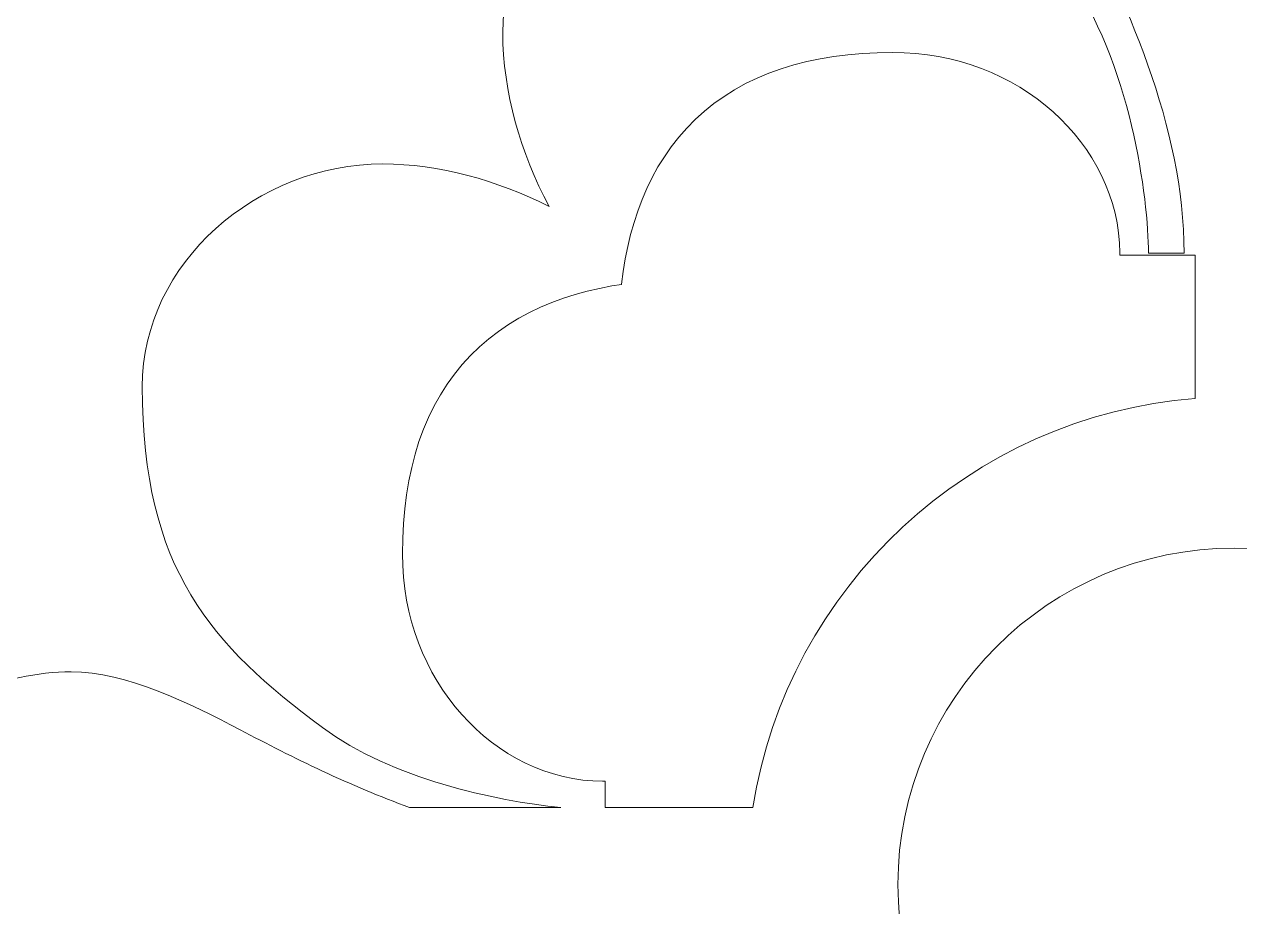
# Model space of a CAD drawing. Header units: centimetres. Extents: x -8.7 to 2, y -6.7 to 8.4.
# Drawn here: x -8.05 to -7.383, y -4.366 to -3.882 of the extents above; entities that cross this region are included whole.
import ezdxf

# ---------------------------------------------------------------- set-up
doc = ezdxf.new("R2010")
doc.units = ezdxf.units.CM
doc.header["$MEASUREMENT"] = 0
doc.layers.add('layer 1', color=7, linetype='Continuous')

msp = doc.modelspace()

# ---------------------------------------------------------------- linework, layer by layer
at = {"layer": 'layer 1', "color": 177, "lineweight": 9}
for points, knots in [([(-8.7169, -6.70279), (-8.7169, -6.70279), (-8.7169, -5.65469), (-8.7169, -5.65469), (-8.7169, -5.65469), (-8.7169, -5.65469), (-8.7169, -5.56045), (-8.7169, -5.56045), (-8.7169, -5.56045), (-8.7169, -5.56045), (-8.7169, -5.22248), (-8.7169, -5.22248), (-8.7169, -5.22248), (-8.7169, -5.22248), (-8.7169, -5.05978), (-8.7169, -5.05978), (-8.7169, -5.05978), (-8.7169, -5.05978), (-8.7169, -3.57526), (-8.7169, -3.57526), (-8.7169, -3.57526), (-8.7169, -3.57526), (-8.7169, -3.48102), (-8.7169, -3.48102), (-8.7169, -3.48102), (-8.7169, -3.48102), (-8.7169, -3.14306), (-8.7169, -3.14306), (-8.7169, -3.14306), (-8.7169, -3.14306), (-8.7169, -2.98035), (-8.7169, -2.98035), (-8.7169, -2.98035), (-8.7169, -2.98035), (-8.7169, -1.49584), (-8.7169, -1.49584), (-8.7169, -1.49584), (-8.7169, -1.49584), (-8.7169, -1.4016), (-8.7169, -1.4016), (-8.7169, -1.4016), (-8.7169, -1.4016), (-8.7169, -1.06363), (-8.7169, -1.06363), (-8.7169, -1.06363), (-8.7169, -1.06363), (-8.7169, -0.90093), (-8.7169, -0.90093), (-8.7169, -0.90093), (-8.7169, -0.90093), (-8.7169, 0.58359), (-8.7169, 0.58359), (-8.7169, 0.58359), (-8.7169, 0.58359), (-8.7169, 0.67783), (-8.7169, 0.67783), (-8.7169, 0.67783), (-8.7169, 0.67783), (-8.7169, 1.01579), (-8.7169, 1.01579), (-8.7169, 1.01579), (-8.7169, 1.01579), (-8.7169, 1.1785), (-8.7169, 1.1785), (-8.7169, 1.1785), (-8.7169, 1.1785), (-8.7169, 2.66301), (-8.7169, 2.66301), (-8.7169, 2.66301), (-8.7169, 2.66301), (-8.7169, 2.75725), (-8.7169, 2.75725), (-8.7169, 2.75725), (-8.7169, 2.75725), (-8.7169, 3.09522), (-8.7169, 3.09522), (-8.7169, 3.09522), (-8.7169, 3.09522), (-8.7169, 3.25792), (-8.7169, 3.25792), (-8.7169, 3.25792), (-8.7169, 3.25792), (-8.7169, 4.74243), (-8.7169, 4.74243), (-8.7169, 4.74243), (-8.7169, 4.74243), (-8.7169, 4.83668), (-8.7169, 4.83668), (-8.7169, 4.83668), (-8.7169, 4.83668), (-8.7169, 5.17464), (-8.7169, 5.17464), (-8.7169, 5.17464), (-8.7169, 5.17464), (-8.7169, 5.33735), (-8.7169, 5.33735), (-8.7169, 5.33735), (-8.7169, 5.33735), (-8.7169, 6.82186), (-8.7169, 6.82186), (-8.7169, 6.82186), (-8.7169, 6.82186), (-8.7169, 6.9161), (-8.7169, 6.9161), (-8.7169, 6.9161), (-8.7169, 6.9161), (-8.7169, 7.25407), (-8.7169, 7.25407), (-8.7169, 7.25407), (-8.7169, 7.25407), (-8.7169, 7.41677), (-8.7169, 7.41677), (-8.7169, 7.41677), (-8.7169, 7.41677), (-8.7169, 8.37754), (-8.7169, 8.37754), (-8.7169, 8.37754), (-8.7169, 8.37754), (-7.98536, 8.37754), (-7.98536, 8.37754), (-7.98536, 8.37754), (-7.98536, 8.37754), (-7.82032, 8.37754), (-7.82032, 8.37754), (-7.82032, 8.37754), (-7.82032, 8.37754), (-7.40775, 8.37754), (-7.40775, 8.37754), (-7.40775, 8.37754), (-7.40775, 8.37754), (-7.33799, 8.37754), (-7.33799, 8.37754), (-7.33799, 8.37754), (-7.33799, 8.37754), (-6.94873, 8.37754), (-6.94873, 8.37754), (-6.94873, 8.37754), (-6.94873, 8.37754), (-6.78737, 8.37754), (-6.78737, 8.37754), (-6.78737, 8.37754), (-6.78737, 8.37754), (-5.77977, 8.37754), (-5.77977, 8.37754), (-5.77977, 8.37754), (-5.77977, 8.37754), (-5.61473, 8.37754), (-5.61473, 8.37754), (-5.61473, 8.37754), (-5.61473, 8.37754), (-5.20216, 8.37754), (-5.20216, 8.37754), (-5.20216, 8.37754), (-5.20216, 8.37754), (-5.1324, 8.37754), (-5.1324, 8.37754), (-5.1324, 8.37754), (-5.1324, 8.37754), (-4.74314, 8.37754), (-4.74314, 8.37754), (-4.74314, 8.37754), (-4.74314, 8.37754), (-4.58178, 8.37754), (-4.58178, 8.37754), (-4.58178, 8.37754), (-4.58178, 8.37754), (-3.85015, 8.37754), (-3.85015, 8.37754), (-3.85015, 8.37754), (-3.85015, 8.37754), (-3.85015, 7.36066), (-3.85015, 7.36066), (-3.85015, 7.36066), (-3.85015, 7.36066), (-3.85015, 7.26641), (-3.85015, 7.26641), (-3.85015, 7.26641), (-3.85015, 7.26641), (-3.85015, 6.9286), (-3.85015, 6.9286), (-3.85015, 6.9286), (-3.85015, 6.9286), (-3.85015, 6.77755), (-3.85015, 6.77755), (-3.85015, 6.77755), (-3.85015, 6.77755), (-3.85015, 5.24221), (-3.85015, 5.24221), (-3.85015, 5.24221), (-3.85015, 5.24221), (-3.85015, 5.14795), (-3.85015, 5.14795), (-3.85015, 5.14795), (-3.85015, 5.14795), (-3.85015, 4.81014), (-3.85015, 4.81014), (-3.85015, 4.81014), (-3.85015, 4.81014), (-3.85015, 4.65909), (-3.85015, 4.65909), (-3.85015, 4.65909), (-3.85015, 4.65909), (-3.85015, 3.17448), (-3.85015, 3.17448), (-3.85015, 3.17448), (-3.85015, 3.17448), (-3.85015, 3.08022), (-3.85015, 3.08022), (-3.85015, 3.08022), (-3.85015, 3.08022), (-3.85015, 2.74242), (-3.85015, 2.74242), (-3.85015, 2.74242), (-3.85015, 2.74242), (-3.85015, 2.59137), (-3.85015, 2.59137), (-3.85015, 2.59137), (-3.85015, 2.59137), (-3.85015, 1.10676), (-3.85015, 1.10676), (-3.85015, 1.10676), (-3.85015, 1.10676), (-3.85015, 1.0125), (-3.85015, 1.0125), (-3.85015, 1.0125), (-3.85015, 1.0125), (-3.85015, 0.6747), (-3.85015, 0.6747), (-3.85015, 0.6747), (-3.85015, 0.6747), (-3.85015, 0.52364), (-3.85015, 0.52364), (-3.85015, 0.52364), (-3.85015, 0.52364), (-3.85015, -0.96097), (-3.85015, -0.96097), (-3.85015, -0.96097), (-3.85015, -0.96097), (-3.85015, -1.05523), (-3.85015, -1.05523), (-3.85015, -1.05523), (-3.85015, -1.05523), (-3.85015, -1.39303), (-3.85015, -1.39303), (-3.85015, -1.39303), (-3.85015, -1.39303), (-3.85015, -1.54408), (-3.85015, -1.54408), (-3.85015, -1.54408), (-3.85015, -1.54408), (-3.85015, -3.02869), (-3.85015, -3.02869), (-3.85015, -3.02869), (-3.85015, -3.02869), (-3.85015, -3.12295), (-3.85015, -3.12295), (-3.85015, -3.12295), (-3.85015, -3.12295), (-3.85015, -3.46075), (-3.85015, -3.46075), (-3.85015, -3.46075), (-3.85015, -3.46075), (-3.85015, -3.61181), (-3.85015, -3.61181), (-3.85015, -3.61181), (-3.85015, -3.61181), (-3.85015, -5.09642), (-3.85015, -5.09642), (-3.85015, -5.09642), (-3.85015, -5.09642), (-3.85015, -5.19068), (-3.85015, -5.19068), (-3.85015, -5.19068), (-3.85015, -5.19068), (-3.85015, -5.52848), (-3.85015, -5.52848), (-3.85015, -5.52848), (-3.85015, -5.52848), (-3.85015, -5.67953), (-3.85015, -5.67953), (-3.85015, -5.67953), (-3.85015, -5.67953), (-3.85015, -6.70279), (-3.85015, -6.70279), (-3.85015, -6.70279), (-3.85015, -6.70279), (-4.58169, -6.70279), (-4.58169, -6.70279), (-4.58169, -6.70279), (-4.58169, -6.70279), (-4.7476, -6.70279), (-4.7476, -6.70279), (-4.7476, -6.70279), (-4.7476, -6.70279), (-5.1324, -6.70279), (-5.1324, -6.70279), (-5.1324, -6.70279), (-5.1324, -6.70279), (-5.20216, -6.70279), (-5.20216, -6.70279), (-5.20216, -6.70279), (-5.20216, -6.70279), (-5.61759, -6.70279), (-5.61759, -6.70279), (-5.61759, -6.70279), (-5.61759, -6.70279), (-5.77971, -6.70279), (-5.77971, -6.70279), (-5.77971, -6.70279), (-5.77971, -6.70279), (-6.78728, -6.70279), (-6.78728, -6.70279), (-6.78728, -6.70279), (-6.78728, -6.70279), (-6.95319, -6.70279), (-6.95319, -6.70279), (-6.95319, -6.70279), (-6.95319, -6.70279), (-7.33799, -6.70279), (-7.33799, -6.70279), (-7.33799, -6.70279), (-7.33799, -6.70279), (-7.40775, -6.70279), (-7.40775, -6.70279), (-7.40775, -6.70279), (-7.40775, -6.70279), (-7.82318, -6.70279), (-7.82318, -6.70279), (-7.82318, -6.70279), (-7.82318, -6.70279), (-7.9853, -6.70279), (-7.9853, -6.70279), (-7.9853, -6.70279), (-7.9853, -6.70279), (-8.7169, -6.70279), (-8.7169, -6.70279)], [0, 0, 0, 0, 0.011765, 0.011765, 0.011765, 0.011765, 0.023529, 0.023529, 0.023529, 0.023529, 0.035294, 0.035294, 0.035294, 0.035294, 0.047059, 0.047059, 0.047059, 0.047059, 0.058824, 0.058824, 0.058824, 0.058824, 0.070588, 0.070588, 0.070588, 0.070588, 0.082353, 0.082353, 0.082353, 0.082353, 0.094118, 0.094118, 0.094118, 0.094118, 0.105882, 0.105882, 0.105882, 0.105882, 0.117647, 0.117647, 0.117647, 0.117647, 0.129412, 0.129412, 0.129412, 0.129412, 0.141176, 0.141176, 0.141176, 0.141176, 0.152941, 0.152941, 0.152941, 0.152941, 0.164706, 0.164706, 0.164706, 0.164706, 0.176471, 0.176471, 0.176471, 0.176471, 0.188235, 0.188235, 0.188235, 0.188235, 0.2, 0.2, 0.2, 0.2, 0.211765, 0.211765, 0.211765, 0.211765, 0.223529, 0.223529, 0.223529, 0.223529, 0.235294, 0.235294, 0.235294, 0.235294, 0.247059, 0.247059, 0.247059, 0.247059, 0.258824, 0.258824, 0.258824, 0.258824, 0.270588, 0.270588, 0.270588, 0.270588, 0.282353, 0.282353, 0.282353, 0.282353, 0.294118, 0.294118, 0.294118, 0.294118, 0.305882, 0.305882, 0.305882, 0.305882, 0.317647, 0.317647, 0.317647, 0.317647, 0.329412, 0.329412, 0.329412, 0.329412, 0.341176, 0.341176, 0.341176, 0.341176, 0.352941, 0.352941, 0.352941, 0.352941, 0.364706, 0.364706, 0.364706, 0.364706, 0.376471, 0.376471, 0.376471, 0.376471, 0.388235, 0.388235, 0.388235, 0.388235, 0.4, 0.4, 0.4, 0.4, 0.411765, 0.411765, 0.411765, 0.411765, 0.423529, 0.423529, 0.423529, 0.423529, 0.435294, 0.435294, 0.435294, 0.435294, 0.447059, 0.447059, 0.447059, 0.447059, 0.458824, 0.458824, 0.458824, 0.458824, 0.470588, 0.470588, 0.470588, 0.470588, 0.482353, 0.482353, 0.482353, 0.482353, 0.494118, 0.494118, 0.494118, 0.494118, 0.505882, 0.505882, 0.505882, 0.505882, 0.517647, 0.517647, 0.517647, 0.517647, 0.529412, 0.529412, 0.529412, 0.529412, 0.541176, 0.541176, 0.541176, 0.541176, 0.552941, 0.552941, 0.552941, 0.552941, 0.564706, 0.564706, 0.564706, 0.564706, 0.576471, 0.576471, 0.576471, 0.576471, 0.588235, 0.588235, 0.588235, 0.588235, 0.6, 0.6, 0.6, 0.6, 0.611765, 0.611765, 0.611765, 0.611765, 0.623529, 0.623529, 0.623529, 0.623529, 0.635294, 0.635294, 0.635294, 0.635294, 0.647059, 0.647059, 0.647059, 0.647059, 0.658824, 0.658824, 0.658824, 0.658824, 0.670588, 0.670588, 0.670588, 0.670588, 0.682353, 0.682353, 0.682353, 0.682353, 0.694118, 0.694118, 0.694118, 0.694118, 0.705882, 0.705882, 0.705882, 0.705882, 0.717647, 0.717647, 0.717647, 0.717647, 0.729412, 0.729412, 0.729412, 0.729412, 0.741176, 0.741176, 0.741176, 0.741176, 0.752941, 0.752941, 0.752941, 0.752941, 0.764706, 0.764706, 0.764706, 0.764706, 0.776471, 0.776471, 0.776471, 0.776471, 0.788235, 0.788235, 0.788235, 0.788235, 0.8, 0.8, 0.8, 0.8, 0.811765, 0.811765, 0.811765, 0.811765, 0.823529, 0.823529, 0.823529, 0.823529, 0.835294, 0.835294, 0.835294, 0.835294, 0.847059, 0.847059, 0.847059, 0.847059, 0.858824, 0.858824, 0.858824, 0.858824, 0.870588, 0.870588, 0.870588, 0.870588, 0.882353, 0.882353, 0.882353, 0.882353, 0.894118, 0.894118, 0.894118, 0.894118, 0.905882, 0.905882, 0.905882, 0.905882, 0.917647, 0.917647, 0.917647, 0.917647, 0.929412, 0.929412, 0.929412, 0.929412, 0.941176, 0.941176, 0.941176, 0.941176, 0.952941, 0.952941, 0.952941, 0.952941, 0.964706, 0.964706, 0.964706, 0.964706, 0.976471, 0.976471, 0.976471, 0.976471, 1, 1, 1, 1]), ([(-8.4345, -4.79107), (-8.30543, -4.80709), (-8.20348, -4.94496), (-8.1967, -5.1157), (-8.1967, -5.1157), (-8.01747, -5.11778), (-7.8714, -5.22461), (-7.85858, -5.35967), (-7.85858, -5.35967), (-7.85858, -5.35967), (-7.67648, -5.30425), (-7.67648, -5.30425), (-7.67648, -5.30425), (-7.67648, -5.30425), (-7.47203, -5.36647), (-7.47203, -5.36647), (-7.47203, -5.36647), (-7.47203, -5.36647), (-7.42075, -5.19102), (-7.42075, -5.19102), (-7.42075, -5.19102), (-7.43502, -5.16224), (-7.44952, -5.1348), (-7.46145, -5.11283), (-7.46145, -5.11283), (-7.48589, -5.06888), (-7.50298, -5.02857), (-7.50298, -4.99192), (-7.50298, -4.99192), (-7.50298, -4.96138), (-7.48589, -4.92717), (-7.47122, -4.89908), (-7.47122, -4.89908), (-7.44009, -4.84044), (-7.409, -4.77244), (-7.40775, -4.70423), (-7.40775, -4.70423), (-7.40775, -4.70423), (-7.40775, -4.69997), (-7.40775, -4.69997), (-7.40775, -4.69997), (-7.40775, -4.69997), (-7.42724, -4.69997), (-7.42724, -4.69997), (-7.42724, -4.69997), (-7.42724, -4.72929), (-7.43702, -4.80626), (-7.47245, -4.85388), (-7.47245, -4.85388), (-7.51764, -4.91497), (-7.55916, -4.95282), (-7.65934, -4.95282), (-7.65934, -4.95282), (-7.72775, -4.95282), (-7.78148, -4.88932), (-7.78148, -4.8209), (-7.78148, -4.8209), (-7.78148, -4.78994), (-7.77247, -4.75799), (-7.7582, -4.72967), (-7.7582, -4.72967), (-7.78749, -4.74515), (-7.82102, -4.75504), (-7.85345, -4.75504), (-7.85345, -4.75504), (-7.92187, -4.75504), (-7.98537, -4.7013), (-7.98537, -4.6329), (-7.98537, -4.6329), (-7.98537, -4.53271), (-7.94752, -4.4912), (-7.88643, -4.446), (-7.88643, -4.446), (-7.83881, -4.41058), (-7.76184, -4.4008), (-7.73252, -4.4008), (-7.73252, -4.4008), (-7.73252, -4.4008), (-7.73252, -4.38126), (-7.73252, -4.38126), (-7.73252, -4.38126), (-7.80216, -4.38126), (-7.87177, -4.41302), (-7.93162, -4.44479), (-7.93162, -4.44479), (-7.95972, -4.45945), (-7.99393, -4.47654), (-8.02447, -4.47654), (-8.02447, -4.47654), (-8.06112, -4.47654), (-8.10143, -4.45945), (-8.14538, -4.435), (-8.14538, -4.435), (-8.18814, -4.4118), (-8.25167, -4.3788), (-8.30541, -4.35684), (-8.30541, -4.35684), (-8.25167, -4.33484), (-8.18814, -4.30186), (-8.14538, -4.27865), (-8.14538, -4.27865), (-8.10143, -4.25421), (-8.06112, -4.23712), (-8.02447, -4.23712), (-8.02447, -4.23712), (-7.99393, -4.23712), (-7.95972, -4.25421), (-7.93162, -4.26888), (-7.93162, -4.26888), (-7.90258, -4.2843), (-7.87122, -4.29972), (-7.83869, -4.3115), (-7.83869, -4.3115), (-7.83869, -4.3115), (-7.7558, -4.3115), (-7.7558, -4.3115), (-7.7558, -4.3115), (-7.79206, -4.30779), (-7.84854, -4.29584), (-7.88643, -4.26765), (-7.88643, -4.26765), (-7.94752, -4.22246), (-7.98537, -4.18094), (-7.98537, -4.08076), (-7.98537, -4.08076), (-7.98537, -4.01235), (-7.92187, -3.95862), (-7.85345, -3.95862), (-7.85345, -3.95862), (-7.82249, -3.95862), (-7.79053, -3.96762), (-7.76222, -3.9819), (-7.76222, -3.9819), (-7.7777, -3.95261), (-7.78759, -3.91908), (-7.78759, -3.88665), (-7.78759, -3.88665), (-7.78759, -3.81823), (-7.73385, -3.75473), (-7.66545, -3.75473), (-7.66545, -3.75473), (-7.56526, -3.75473), (-7.52375, -3.79258), (-7.47855, -3.85367), (-7.47855, -3.85367), (-7.44313, -3.90129), (-7.43335, -3.97826), (-7.43335, -4.00758), (-7.43335, -4.00758), (-7.43335, -4.00758), (-7.41381, -4.00758), (-7.41381, -4.00758), (-7.41381, -4.00758), (-7.41381, -3.93794), (-7.44557, -3.86833), (-7.47734, -3.80847), (-7.47734, -3.80847), (-7.492, -3.78038), (-7.50909, -3.74617), (-7.50909, -3.71563), (-7.50909, -3.71563), (-7.50909, -3.67898), (-7.492, -3.63867), (-7.46755, -3.59471), (-7.46755, -3.59471), (-7.45372, -3.56923), (-7.43641, -3.53636), (-7.42003, -3.50258), (-7.42003, -3.50258), (-7.42003, -3.50258), (-7.47203, -3.32464), (-7.47203, -3.32464), (-7.47203, -3.32464), (-7.47203, -3.32464), (-7.67648, -3.38685), (-7.67648, -3.38685), (-7.67648, -3.38685), (-7.67648, -3.38685), (-7.86009, -3.33098), (-7.86009, -3.33098), (-7.86009, -3.33098), (-7.8797, -3.45709), (-8.01586, -3.55589), (-8.18386, -3.56257), (-8.18386, -3.56257), (-8.18596, -3.74473), (-8.2963, -3.89265), (-8.4345, -3.9012), (-8.4345, -3.9012), (-8.4345, -3.9012), (-8.4345, -4.79107), (-8.4345, -4.79107)], [0, 0, 0, 0, 0.020408, 0.020408, 0.020408, 0.020408, 0.040816, 0.040816, 0.040816, 0.040816, 0.061224, 0.061224, 0.061224, 0.061224, 0.081633, 0.081633, 0.081633, 0.081633, 0.102041, 0.102041, 0.102041, 0.102041, 0.122449, 0.122449, 0.122449, 0.122449, 0.142857, 0.142857, 0.142857, 0.142857, 0.163265, 0.163265, 0.163265, 0.163265, 0.183673, 0.183673, 0.183673, 0.183673, 0.204082, 0.204082, 0.204082, 0.204082, 0.22449, 0.22449, 0.22449, 0.22449, 0.244898, 0.244898, 0.244898, 0.244898, 0.265306, 0.265306, 0.265306, 0.265306, 0.285714, 0.285714, 0.285714, 0.285714, 0.306122, 0.306122, 0.306122, 0.306122, 0.326531, 0.326531, 0.326531, 0.326531, 0.346939, 0.346939, 0.346939, 0.346939, 0.367347, 0.367347, 0.367347, 0.367347, 0.387755, 0.387755, 0.387755, 0.387755, 0.408163, 0.408163, 0.408163, 0.408163, 0.428571, 0.428571, 0.428571, 0.428571, 0.44898, 0.44898, 0.44898, 0.44898, 0.469388, 0.469388, 0.469388, 0.469388, 0.489796, 0.489796, 0.489796, 0.489796, 0.510204, 0.510204, 0.510204, 0.510204, 0.530612, 0.530612, 0.530612, 0.530612, 0.55102, 0.55102, 0.55102, 0.55102, 0.571429, 0.571429, 0.571429, 0.571429, 0.591837, 0.591837, 0.591837, 0.591837, 0.612245, 0.612245, 0.612245, 0.612245, 0.632653, 0.632653, 0.632653, 0.632653, 0.653061, 0.653061, 0.653061, 0.653061, 0.673469, 0.673469, 0.673469, 0.673469, 0.693878, 0.693878, 0.693878, 0.693878, 0.714286, 0.714286, 0.714286, 0.714286, 0.734694, 0.734694, 0.734694, 0.734694, 0.755102, 0.755102, 0.755102, 0.755102, 0.77551, 0.77551, 0.77551, 0.77551, 0.795918, 0.795918, 0.795918, 0.795918, 0.816327, 0.816327, 0.816327, 0.816327, 0.836735, 0.836735, 0.836735, 0.836735, 0.857143, 0.857143, 0.857143, 0.857143, 0.877551, 0.877551, 0.877551, 0.877551, 0.897959, 0.897959, 0.897959, 0.897959, 0.918367, 0.918367, 0.918367, 0.918367, 0.938776, 0.938776, 0.938776, 0.938776, 0.959184, 0.959184, 0.959184, 0.959184, 1, 1, 1, 1]), ([(-7.73145, -4.3115), (-7.73145, -4.3115), (-7.65042, -4.3115), (-7.65042, -4.3115), (-7.65042, -4.3115), (-7.63124, -4.19081), (-7.53131, -4.09699), (-7.40775, -4.08719), (-7.40775, -4.08719), (-7.40775, -4.08719), (-7.40775, -4.00864), (-7.40775, -4.00864), (-7.40775, -4.00864), (-7.40775, -4.00864), (-7.44909, -4.00864), (-7.44909, -4.00864), (-7.44909, -4.00864), (-7.44909, -4.00864), (-7.44909, -4.00715), (-7.44909, -4.00715), (-7.44909, -4.00715), (-7.44909, -4.00715), (-7.44925, -4.00199), (-7.44925, -4.00199), (-7.44925, -4.00199), (-7.44925, -4.00199), (-7.44975, -3.99645), (-7.44975, -3.99645), (-7.44975, -3.99645), (-7.44975, -3.99645), (-7.45057, -3.99098), (-7.45057, -3.99098), (-7.45057, -3.99098), (-7.45057, -3.99098), (-7.4517, -3.98558), (-7.4517, -3.98558), (-7.4517, -3.98558), (-7.4517, -3.98558), (-7.45313, -3.98027), (-7.45313, -3.98027), (-7.45313, -3.98027), (-7.45313, -3.98027), (-7.45484, -3.97506), (-7.45484, -3.97506), (-7.45484, -3.97506), (-7.45484, -3.97506), (-7.45683, -3.96996), (-7.45683, -3.96996), (-7.45683, -3.96996), (-7.45683, -3.96996), (-7.45908, -3.96496), (-7.45908, -3.96496), (-7.45908, -3.96496), (-7.45908, -3.96496), (-7.4616, -3.96009), (-7.4616, -3.96009), (-7.4616, -3.96009), (-7.4616, -3.96009), (-7.46436, -3.95535), (-7.46436, -3.95535), (-7.46436, -3.95535), (-7.46436, -3.95535), (-7.46736, -3.95076), (-7.46736, -3.95076), (-7.46736, -3.95076), (-7.46736, -3.95076), (-7.47059, -3.9463), (-7.47059, -3.9463), (-7.47059, -3.9463), (-7.47059, -3.9463), (-7.47405, -3.94199), (-7.47405, -3.94199), (-7.47405, -3.94199), (-7.47405, -3.94199), (-7.47772, -3.93783), (-7.47772, -3.93783), (-7.47772, -3.93783), (-7.47772, -3.93783), (-7.48161, -3.93384), (-7.48161, -3.93384), (-7.48161, -3.93384), (-7.48161, -3.93384), (-7.4857, -3.93001), (-7.4857, -3.93001), (-7.4857, -3.93001), (-7.4857, -3.93001), (-7.48999, -3.92636), (-7.48999, -3.92636), (-7.48999, -3.92636), (-7.48999, -3.92636), (-7.49446, -3.92289), (-7.49446, -3.92289), (-7.49446, -3.92289), (-7.49446, -3.92289), (-7.49913, -3.9196), (-7.49913, -3.9196), (-7.49913, -3.9196), (-7.49913, -3.9196), (-7.50397, -3.91651), (-7.50397, -3.91651), (-7.50397, -3.91651), (-7.50397, -3.91651), (-7.50899, -3.91363), (-7.50899, -3.91363), (-7.50899, -3.91363), (-7.50899, -3.91363), (-7.51417, -3.91096), (-7.51417, -3.91096), (-7.51417, -3.91096), (-7.51417, -3.91096), (-7.51952, -3.9085), (-7.51952, -3.9085), (-7.51952, -3.9085), (-7.51952, -3.9085), (-7.52503, -3.90627), (-7.52503, -3.90627), (-7.52503, -3.90627), (-7.52503, -3.90627), (-7.53069, -3.90427), (-7.53069, -3.90427), (-7.53069, -3.90427), (-7.53069, -3.90427), (-7.53648, -3.90251), (-7.53648, -3.90251), (-7.53648, -3.90251), (-7.53648, -3.90251), (-7.54241, -3.90101), (-7.54241, -3.90101), (-7.54241, -3.90101), (-7.54241, -3.90101), (-7.54847, -3.89976), (-7.54847, -3.89976), (-7.54847, -3.89976), (-7.54847, -3.89976), (-7.55465, -3.89877), (-7.55465, -3.89877), (-7.55465, -3.89877), (-7.55465, -3.89877), (-7.56094, -3.89806), (-7.56094, -3.89806), (-7.56094, -3.89806), (-7.56094, -3.89806), (-7.56733, -3.89763), (-7.56733, -3.89763), (-7.56733, -3.89763), (-7.56733, -3.89763), (-7.57373, -3.89749), (-7.57373, -3.89749), (-7.57373, -3.89749), (-7.57373, -3.89749), (-7.58217, -3.89762), (-7.58217, -3.89762), (-7.58217, -3.89762), (-7.58217, -3.89762), (-7.59031, -3.89803), (-7.59031, -3.89803), (-7.59031, -3.89803), (-7.59031, -3.89803), (-7.59824, -3.89871), (-7.59824, -3.89871), (-7.59824, -3.89871), (-7.59824, -3.89871), (-7.60597, -3.89967), (-7.60597, -3.89967), (-7.60597, -3.89967), (-7.60597, -3.89967), (-7.61349, -3.90091), (-7.61349, -3.90091), (-7.61349, -3.90091), (-7.61349, -3.90091), (-7.62082, -3.90244), (-7.62082, -3.90244), (-7.62082, -3.90244), (-7.62082, -3.90244), (-7.62795, -3.90426), (-7.62795, -3.90426), (-7.62795, -3.90426), (-7.62795, -3.90426), (-7.63487, -3.90638), (-7.63487, -3.90638), (-7.63487, -3.90638), (-7.63487, -3.90638), (-7.64158, -3.90881), (-7.64158, -3.90881), (-7.64158, -3.90881), (-7.64158, -3.90881), (-7.64808, -3.91153), (-7.64808, -3.91153), (-7.64808, -3.91153), (-7.64808, -3.91153), (-7.65436, -3.91457), (-7.65436, -3.91457), (-7.65436, -3.91457), (-7.65436, -3.91457), (-7.6604, -3.91791), (-7.6604, -3.91791), (-7.6604, -3.91791), (-7.6604, -3.91791), (-7.66619, -3.92155), (-7.66619, -3.92155), (-7.66619, -3.92155), (-7.66619, -3.92155), (-7.67173, -3.92549), (-7.67173, -3.92549), (-7.67173, -3.92549), (-7.67173, -3.92549), (-7.67699, -3.92971), (-7.67699, -3.92971), (-7.67699, -3.92971), (-7.67699, -3.92971), (-7.68197, -3.93421), (-7.68197, -3.93421), (-7.68197, -3.93421), (-7.68197, -3.93421), (-7.68667, -3.93897), (-7.68667, -3.93897), (-7.68667, -3.93897), (-7.68667, -3.93897), (-7.69106, -3.94398), (-7.69106, -3.94398), (-7.69106, -3.94398), (-7.69106, -3.94398), (-7.69516, -3.94921), (-7.69516, -3.94921), (-7.69516, -3.94921), (-7.69516, -3.94921), (-7.69895, -3.95465), (-7.69895, -3.95465), (-7.69895, -3.95465), (-7.69895, -3.95465), (-7.70244, -3.96028), (-7.70244, -3.96028), (-7.70244, -3.96028), (-7.70244, -3.96028), (-7.70563, -3.96608), (-7.70563, -3.96608), (-7.70563, -3.96608), (-7.70563, -3.96608), (-7.70853, -3.97205), (-7.70853, -3.97205), (-7.70853, -3.97205), (-7.70853, -3.97205), (-7.71115, -3.97817), (-7.71115, -3.97817), (-7.71115, -3.97817), (-7.71115, -3.97817), (-7.7135, -3.98442), (-7.7135, -3.98442), (-7.7135, -3.98442), (-7.7135, -3.98442), (-7.71559, -3.99081), (-7.71559, -3.99081), (-7.71559, -3.99081), (-7.71559, -3.99081), (-7.71743, -3.99732), (-7.71743, -3.99732), (-7.71743, -3.99732), (-7.71743, -3.99732), (-7.71902, -4.00395), (-7.71902, -4.00395), (-7.71902, -4.00395), (-7.71902, -4.00395), (-7.72039, -4.01069), (-7.72039, -4.01069), (-7.72039, -4.01069), (-7.72039, -4.01069), (-7.72153, -4.01755), (-7.72153, -4.01755), (-7.72153, -4.01755), (-7.72153, -4.01755), (-7.72246, -4.02451), (-7.72246, -4.02451), (-7.72246, -4.02451), (-7.72246, -4.02451), (-7.72248, -4.02471), (-7.72248, -4.02471), (-7.72248, -4.02471), (-7.72248, -4.02471), (-7.72773, -4.02554), (-7.72773, -4.02554), (-7.72773, -4.02554), (-7.72773, -4.02554), (-7.73455, -4.02686), (-7.73455, -4.02686), (-7.73455, -4.02686), (-7.73455, -4.02686), (-7.74127, -4.02841), (-7.74127, -4.02841), (-7.74127, -4.02841), (-7.74127, -4.02841), (-7.74786, -4.03021), (-7.74786, -4.03021), (-7.74786, -4.03021), (-7.74786, -4.03021), (-7.75432, -4.03226), (-7.75432, -4.03226), (-7.75432, -4.03226), (-7.75432, -4.03226), (-7.76066, -4.03457), (-7.76066, -4.03457), (-7.76066, -4.03457), (-7.76066, -4.03457), (-7.76686, -4.03716), (-7.76686, -4.03716), (-7.76686, -4.03716), (-7.76686, -4.03716), (-7.77291, -4.04003), (-7.77291, -4.04003), (-7.77291, -4.04003), (-7.77291, -4.04003), (-7.7788, -4.04319), (-7.7788, -4.04319), (-7.7788, -4.04319), (-7.7788, -4.04319), (-7.78451, -4.04666), (-7.78451, -4.04666), (-7.78451, -4.04666), (-7.78451, -4.04666), (-7.79003, -4.05043), (-7.79003, -4.05043), (-7.79003, -4.05043), (-7.79003, -4.05043), (-7.79533, -4.05451), (-7.79533, -4.05451), (-7.79533, -4.05451), (-7.79533, -4.05451), (-7.80042, -4.05889), (-7.80042, -4.05889), (-7.80042, -4.05889), (-7.80042, -4.05889), (-7.80525, -4.06358), (-7.80525, -4.06358), (-7.80525, -4.06358), (-7.80525, -4.06358), (-7.80983, -4.06857), (-7.80983, -4.06857), (-7.80983, -4.06857), (-7.80983, -4.06857), (-7.81412, -4.07384), (-7.81412, -4.07384), (-7.81412, -4.07384), (-7.81412, -4.07384), (-7.81813, -4.07939), (-7.81813, -4.07939), (-7.81813, -4.07939), (-7.81813, -4.07939), (-7.82183, -4.08521), (-7.82183, -4.08521), (-7.82183, -4.08521), (-7.82183, -4.08521), (-7.82523, -4.09128), (-7.82523, -4.09128), (-7.82523, -4.09128), (-7.82523, -4.09128), (-7.82832, -4.09758), (-7.82832, -4.09758), (-7.82832, -4.09758), (-7.82832, -4.09758), (-7.8311, -4.10412), (-7.8311, -4.10412), (-7.8311, -4.10412), (-7.8311, -4.10412), (-7.83356, -4.11087), (-7.83356, -4.11087), (-7.83356, -4.11087), (-7.83356, -4.11087), (-7.83572, -4.11784), (-7.83572, -4.11784), (-7.83572, -4.11784), (-7.83572, -4.11784), (-7.83758, -4.12501), (-7.83758, -4.12501), (-7.83758, -4.12501), (-7.83758, -4.12501), (-7.83913, -4.1324), (-7.83913, -4.1324), (-7.83913, -4.1324), (-7.83913, -4.1324), (-7.84039, -4.13998), (-7.84039, -4.13998), (-7.84039, -4.13998), (-7.84039, -4.13998), (-7.84137, -4.14776), (-7.84137, -4.14776), (-7.84137, -4.14776), (-7.84137, -4.14776), (-7.84206, -4.15576), (-7.84206, -4.15576), (-7.84206, -4.15576), (-7.84206, -4.15576), (-7.84247, -4.16396), (-7.84247, -4.16396), (-7.84247, -4.16396), (-7.84247, -4.16396), (-7.84261, -4.17247), (-7.84261, -4.17247), (-7.84261, -4.17247), (-7.84261, -4.17247), (-7.84247, -4.17887), (-7.84247, -4.17887), (-7.84247, -4.17887), (-7.84247, -4.17887), (-7.84204, -4.18526), (-7.84204, -4.18526), (-7.84204, -4.18526), (-7.84204, -4.18526), (-7.84133, -4.19155), (-7.84133, -4.19155), (-7.84133, -4.19155), (-7.84133, -4.19155), (-7.84034, -4.19773), (-7.84034, -4.19773), (-7.84034, -4.19773), (-7.84034, -4.19773), (-7.8391, -4.20379), (-7.8391, -4.20379), (-7.8391, -4.20379), (-7.8391, -4.20379), (-7.83759, -4.20973), (-7.83759, -4.20973), (-7.83759, -4.20973), (-7.83759, -4.20973), (-7.83583, -4.21553), (-7.83583, -4.21553), (-7.83583, -4.21553), (-7.83583, -4.21553), (-7.83383, -4.22118), (-7.83383, -4.22118), (-7.83383, -4.22118), (-7.83383, -4.22118), (-7.83161, -4.22668), (-7.83161, -4.22668), (-7.83161, -4.22668), (-7.83161, -4.22668), (-7.82915, -4.23203), (-7.82915, -4.23203), (-7.82915, -4.23203), (-7.82915, -4.23203), (-7.82647, -4.23722), (-7.82647, -4.23722), (-7.82647, -4.23722), (-7.82647, -4.23722), (-7.82359, -4.24224), (-7.82359, -4.24224), (-7.82359, -4.24224), (-7.82359, -4.24224), (-7.8205, -4.24708), (-7.8205, -4.24708), (-7.8205, -4.24708), (-7.8205, -4.24708), (-7.81722, -4.25175), (-7.81722, -4.25175), (-7.81722, -4.25175), (-7.81722, -4.25175), (-7.81374, -4.25623), (-7.81374, -4.25623), (-7.81374, -4.25623), (-7.81374, -4.25623), (-7.81009, -4.26051), (-7.81009, -4.26051), (-7.81009, -4.26051), (-7.81009, -4.26051), (-7.80627, -4.2646), (-7.80627, -4.2646), (-7.80627, -4.2646), (-7.80627, -4.2646), (-7.80228, -4.26849), (-7.80228, -4.26849), (-7.80228, -4.26849), (-7.80228, -4.26849), (-7.79812, -4.27217), (-7.79812, -4.27217), (-7.79812, -4.27217), (-7.79812, -4.27217), (-7.79381, -4.27562), (-7.79381, -4.27562), (-7.79381, -4.27562), (-7.79381, -4.27562), (-7.78935, -4.27885), (-7.78935, -4.27885), (-7.78935, -4.27885), (-7.78935, -4.27885), (-7.78475, -4.28186), (-7.78475, -4.28186), (-7.78475, -4.28186), (-7.78475, -4.28186), (-7.78001, -4.28462), (-7.78001, -4.28462), (-7.78001, -4.28462), (-7.78001, -4.28462), (-7.77514, -4.28713), (-7.77514, -4.28713), (-7.77514, -4.28713), (-7.77514, -4.28713), (-7.77016, -4.28939), (-7.77016, -4.28939), (-7.77016, -4.28939), (-7.77016, -4.28939), (-7.76505, -4.29138), (-7.76505, -4.29138), (-7.76505, -4.29138), (-7.76505, -4.29138), (-7.75983, -4.2931), (-7.75983, -4.2931), (-7.75983, -4.2931), (-7.75983, -4.2931), (-7.75452, -4.29452), (-7.75452, -4.29452), (-7.75452, -4.29452), (-7.75452, -4.29452), (-7.74912, -4.29565), (-7.74912, -4.29565), (-7.74912, -4.29565), (-7.74912, -4.29565), (-7.74364, -4.29647), (-7.74364, -4.29647), (-7.74364, -4.29647), (-7.74364, -4.29647), (-7.7381, -4.29697), (-7.7381, -4.29697), (-7.7381, -4.29697), (-7.7381, -4.29697), (-7.73294, -4.29712), (-7.73294, -4.29712), (-7.73294, -4.29712), (-7.73294, -4.29712), (-7.73145, -4.29712), (-7.73145, -4.29712), (-7.73145, -4.29712), (-7.73145, -4.29712), (-7.73145, -4.3115), (-7.73145, -4.3115)], [0, 0, 0, 0, 0.007463, 0.007463, 0.007463, 0.007463, 0.014925, 0.014925, 0.014925, 0.014925, 0.022388, 0.022388, 0.022388, 0.022388, 0.029851, 0.029851, 0.029851, 0.029851, 0.037313, 0.037313, 0.037313, 0.037313, 0.044776, 0.044776, 0.044776, 0.044776, 0.052239, 0.052239, 0.052239, 0.052239, 0.059701, 0.059701, 0.059701, 0.059701, 0.067164, 0.067164, 0.067164, 0.067164, 0.074627, 0.074627, 0.074627, 0.074627, 0.08209, 0.08209, 0.08209, 0.08209, 0.089552, 0.089552, 0.089552, 0.089552, 0.097015, 0.097015, 0.097015, 0.097015, 0.104478, 0.104478, 0.104478, 0.104478, 0.11194, 0.11194, 0.11194, 0.11194, 0.119403, 0.119403, 0.119403, 0.119403, 0.126866, 0.126866, 0.126866, 0.126866, 0.134328, 0.134328, 0.134328, 0.134328, 0.141791, 0.141791, 0.141791, 0.141791, 0.149254, 0.149254, 0.149254, 0.149254, 0.156716, 0.156716, 0.156716, 0.156716, 0.164179, 0.164179, 0.164179, 0.164179, 0.171642, 0.171642, 0.171642, 0.171642, 0.179104, 0.179104, 0.179104, 0.179104, 0.186567, 0.186567, 0.186567, 0.186567, 0.19403, 0.19403, 0.19403, 0.19403, 0.201493, 0.201493, 0.201493, 0.201493, 0.208955, 0.208955, 0.208955, 0.208955, 0.216418, 0.216418, 0.216418, 0.216418, 0.223881, 0.223881, 0.223881, 0.223881, 0.231343, 0.231343, 0.231343, 0.231343, 0.238806, 0.238806, 0.238806, 0.238806, 0.246269, 0.246269, 0.246269, 0.246269, 0.253731, 0.253731, 0.253731, 0.253731, 0.261194, 0.261194, 0.261194, 0.261194, 0.268657, 0.268657, 0.268657, 0.268657, 0.276119, 0.276119, 0.276119, 0.276119, 0.283582, 0.283582, 0.283582, 0.283582, 0.291045, 0.291045, 0.291045, 0.291045, 0.298507, 0.298507, 0.298507, 0.298507, 0.30597, 0.30597, 0.30597, 0.30597, 0.313433, 0.313433, 0.313433, 0.313433, 0.320896, 0.320896, 0.320896, 0.320896, 0.328358, 0.328358, 0.328358, 0.328358, 0.335821, 0.335821, 0.335821, 0.335821, 0.343284, 0.343284, 0.343284, 0.343284, 0.350746, 0.350746, 0.350746, 0.350746, 0.358209, 0.358209, 0.358209, 0.358209, 0.365672, 0.365672, 0.365672, 0.365672, 0.373134, 0.373134, 0.373134, 0.373134, 0.380597, 0.380597, 0.380597, 0.380597, 0.38806, 0.38806, 0.38806, 0.38806, 0.395522, 0.395522, 0.395522, 0.395522, 0.402985, 0.402985, 0.402985, 0.402985, 0.410448, 0.410448, 0.410448, 0.410448, 0.41791, 0.41791, 0.41791, 0.41791, 0.425373, 0.425373, 0.425373, 0.425373, 0.432836, 0.432836, 0.432836, 0.432836, 0.440299, 0.440299, 0.440299, 0.440299, 0.447761, 0.447761, 0.447761, 0.447761, 0.455224, 0.455224, 0.455224, 0.455224, 0.462687, 0.462687, 0.462687, 0.462687, 0.470149, 0.470149, 0.470149, 0.470149, 0.477612, 0.477612, 0.477612, 0.477612, 0.485075, 0.485075, 0.485075, 0.485075, 0.492537, 0.492537, 0.492537, 0.492537, 0.5, 0.5, 0.5, 0.5, 0.507463, 0.507463, 0.507463, 0.507463, 0.514925, 0.514925, 0.514925, 0.514925, 0.522388, 0.522388, 0.522388, 0.522388, 0.529851, 0.529851, 0.529851, 0.529851, 0.537313, 0.537313, 0.537313, 0.537313, 0.544776, 0.544776, 0.544776, 0.544776, 0.552239, 0.552239, 0.552239, 0.552239, 0.559701, 0.559701, 0.559701, 0.559701, 0.567164, 0.567164, 0.567164, 0.567164, 0.574627, 0.574627, 0.574627, 0.574627, 0.58209, 0.58209, 0.58209, 0.58209, 0.589552, 0.589552, 0.589552, 0.589552, 0.597015, 0.597015, 0.597015, 0.597015, 0.604478, 0.604478, 0.604478, 0.604478, 0.61194, 0.61194, 0.61194, 0.61194, 0.619403, 0.619403, 0.619403, 0.619403, 0.626866, 0.626866, 0.626866, 0.626866, 0.634328, 0.634328, 0.634328, 0.634328, 0.641791, 0.641791, 0.641791, 0.641791, 0.649254, 0.649254, 0.649254, 0.649254, 0.656716, 0.656716, 0.656716, 0.656716, 0.664179, 0.664179, 0.664179, 0.664179, 0.671642, 0.671642, 0.671642, 0.671642, 0.679104, 0.679104, 0.679104, 0.679104, 0.686567, 0.686567, 0.686567, 0.686567, 0.69403, 0.69403, 0.69403, 0.69403, 0.701493, 0.701493, 0.701493, 0.701493, 0.708955, 0.708955, 0.708955, 0.708955, 0.716418, 0.716418, 0.716418, 0.716418, 0.723881, 0.723881, 0.723881, 0.723881, 0.731343, 0.731343, 0.731343, 0.731343, 0.738806, 0.738806, 0.738806, 0.738806, 0.746269, 0.746269, 0.746269, 0.746269, 0.753731, 0.753731, 0.753731, 0.753731, 0.761194, 0.761194, 0.761194, 0.761194, 0.768657, 0.768657, 0.768657, 0.768657, 0.776119, 0.776119, 0.776119, 0.776119, 0.783582, 0.783582, 0.783582, 0.783582, 0.791045, 0.791045, 0.791045, 0.791045, 0.798507, 0.798507, 0.798507, 0.798507, 0.80597, 0.80597, 0.80597, 0.80597, 0.813433, 0.813433, 0.813433, 0.813433, 0.820896, 0.820896, 0.820896, 0.820896, 0.828358, 0.828358, 0.828358, 0.828358, 0.835821, 0.835821, 0.835821, 0.835821, 0.843284, 0.843284, 0.843284, 0.843284, 0.850746, 0.850746, 0.850746, 0.850746, 0.858209, 0.858209, 0.858209, 0.858209, 0.865672, 0.865672, 0.865672, 0.865672, 0.873134, 0.873134, 0.873134, 0.873134, 0.880597, 0.880597, 0.880597, 0.880597, 0.88806, 0.88806, 0.88806, 0.88806, 0.895522, 0.895522, 0.895522, 0.895522, 0.902985, 0.902985, 0.902985, 0.902985, 0.910448, 0.910448, 0.910448, 0.910448, 0.91791, 0.91791, 0.91791, 0.91791, 0.925373, 0.925373, 0.925373, 0.925373, 0.932836, 0.932836, 0.932836, 0.932836, 0.940299, 0.940299, 0.940299, 0.940299, 0.947761, 0.947761, 0.947761, 0.947761, 0.955224, 0.955224, 0.955224, 0.955224, 0.962687, 0.962687, 0.962687, 0.962687, 0.970149, 0.970149, 0.970149, 0.970149, 0.977612, 0.977612, 0.977612, 0.977612, 0.985075, 0.985075, 0.985075, 0.985075, 1, 1, 1, 1]), ([(-7.5708, -4.35377), (-7.5708, -4.25191), (-7.48819, -4.16929), (-7.38632, -4.16929), (-7.38632, -4.16929), (-7.28446, -4.16929), (-7.20184, -4.25191), (-7.20184, -4.35377), (-7.20184, -4.35377), (-7.20184, -4.45564), (-7.28446, -4.53825), (-7.38632, -4.53825), (-7.38632, -4.53825), (-7.48819, -4.53825), (-7.5708, -4.45564), (-7.5708, -4.35377)], [0, 0, 0, 0, 0.2, 0.2, 0.2, 0.2, 0.4, 0.4, 0.4, 0.4, 0.6, 0.6, 0.6, 0.6, 1, 1, 1, 1])]:
    msp.add_open_spline(points, degree=3, knots=knots, dxfattribs=at)

doc.saveas('drawing.dxf')
